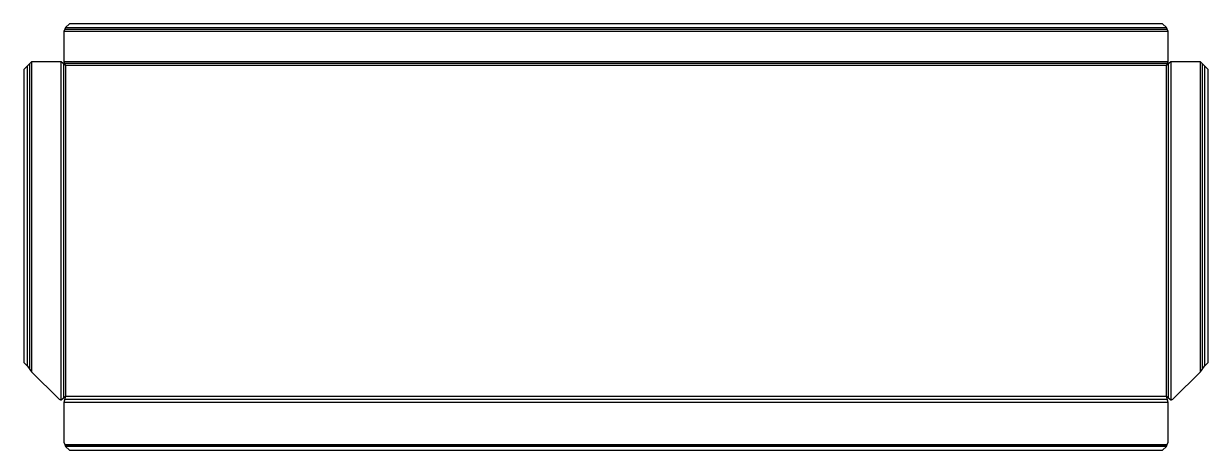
# Model space of a CAD drawing. Header units: millimetres. Extents: x -25 to 613, y 0 to 230.
import ezdxf

# ---------------------------------------------------------------- set-up
doc = ezdxf.new("R2010")
doc.units = ezdxf.units.MM

msp = doc.modelspace()

# ---------------------------------------------------------------- linework, layer by layer
at = {"layer": 'BEND'}
for p, q in [((591.34, 226.54, 0), (-2.49, 226.54, 0)), ((-21.46, 208.12, 0), (-21.46, 43.77, 0)), ((-3.2, 208.15, 0), (-3.2, 28.15, 0)), ((591.38, 208.28, 0), (-2.52, 208.28, 0)), ((592.06, 28.15, 0), (592.06, 208.15, 0)), ((610.32, 43.77, 0), (610.32, 208.12, 0)), ((-2.52, 27.45, 0), (591.38, 27.45, 0)), ((-2.26, 2.57, 0), (591.12, 2.57, 0))]:
    msp.add_line(p, q, dxfattribs=at)
at = {"layer": 'BEND_EXTENT'}
for p, q in [((591.83, 225.41, 0), (-2.97, 225.41, 0)), ((-2, 227.68, 0), (590.86, 227.68, 0)), ((-22.59, 45.22, 0), (-22.59, 207.08, 0)), ((-20.33, 209.15, 0), (-20.33, 42.32, 0)), ((-4.33, 27.15, 0), (-4.33, 209.15, 0)), ((-2.97, 209.41, 0), (591.83, 209.41, 0)), ((593.19, 209.15, 0), (593.19, 27.15, 0)), ((609.19, 42.32, 0), (609.19, 209.15, 0)), ((611.45, 207.08, 0), (611.45, 45.22, 0)), ((591.83, 25.76, 0), (-2.97, 25.76, 0)), ((-2.52, 3.13, 0), (591.38, 3.13, 0)), ((590.86, 2, 0), (-2, 2, 0))]:
    msp.add_line(p, q, dxfattribs=at)
msp.add_lwpolyline([(-2.07, 207.15), (-2.07, 29.15), (590.93, 29.15), (590.93, 207.15)], close=True, dxfattribs=at)
at = {"layer": 'OUTER_PROFILES'}
msp.add_lwpolyline([(-22.59, 45.22), (-20.33, 42.32), (-5.75, 27.74, 0.198912), (-4.33, 27.15), (-2.07, 29.15), (-2.97, 25.76), (-2.97, 4.42), (-2.52, 3.13), (-2, 2), (0, 0), (588.86, 0), (590.86, 2), (591.38, 3.13), (591.83, 4.42), (591.83, 25.76), (590.93, 29.15), (593.19, 27.15, 0.198912), (594.61, 27.74), (609.19, 42.32), (611.45, 45.22), (613.45, 47.22), (613.45, 205.08), (611.45, 207.08), (609.19, 209.15), (593.19, 209.15), (590.93, 207.15), (591.83, 209.41), (591.83, 225.41), (590.86, 227.68), (588.86, 229.68), (0, 229.68), (-2, 227.68), (-2.97, 225.41), (-2.97, 209.41), (-2.07, 207.15), (-4.33, 209.15), (-20.33, 209.15), (-22.59, 207.08), (-24.59, 205.08), (-24.59, 47.22)], format="xyb", close=True, dxfattribs=at)

doc.saveas('drawing.dxf')
